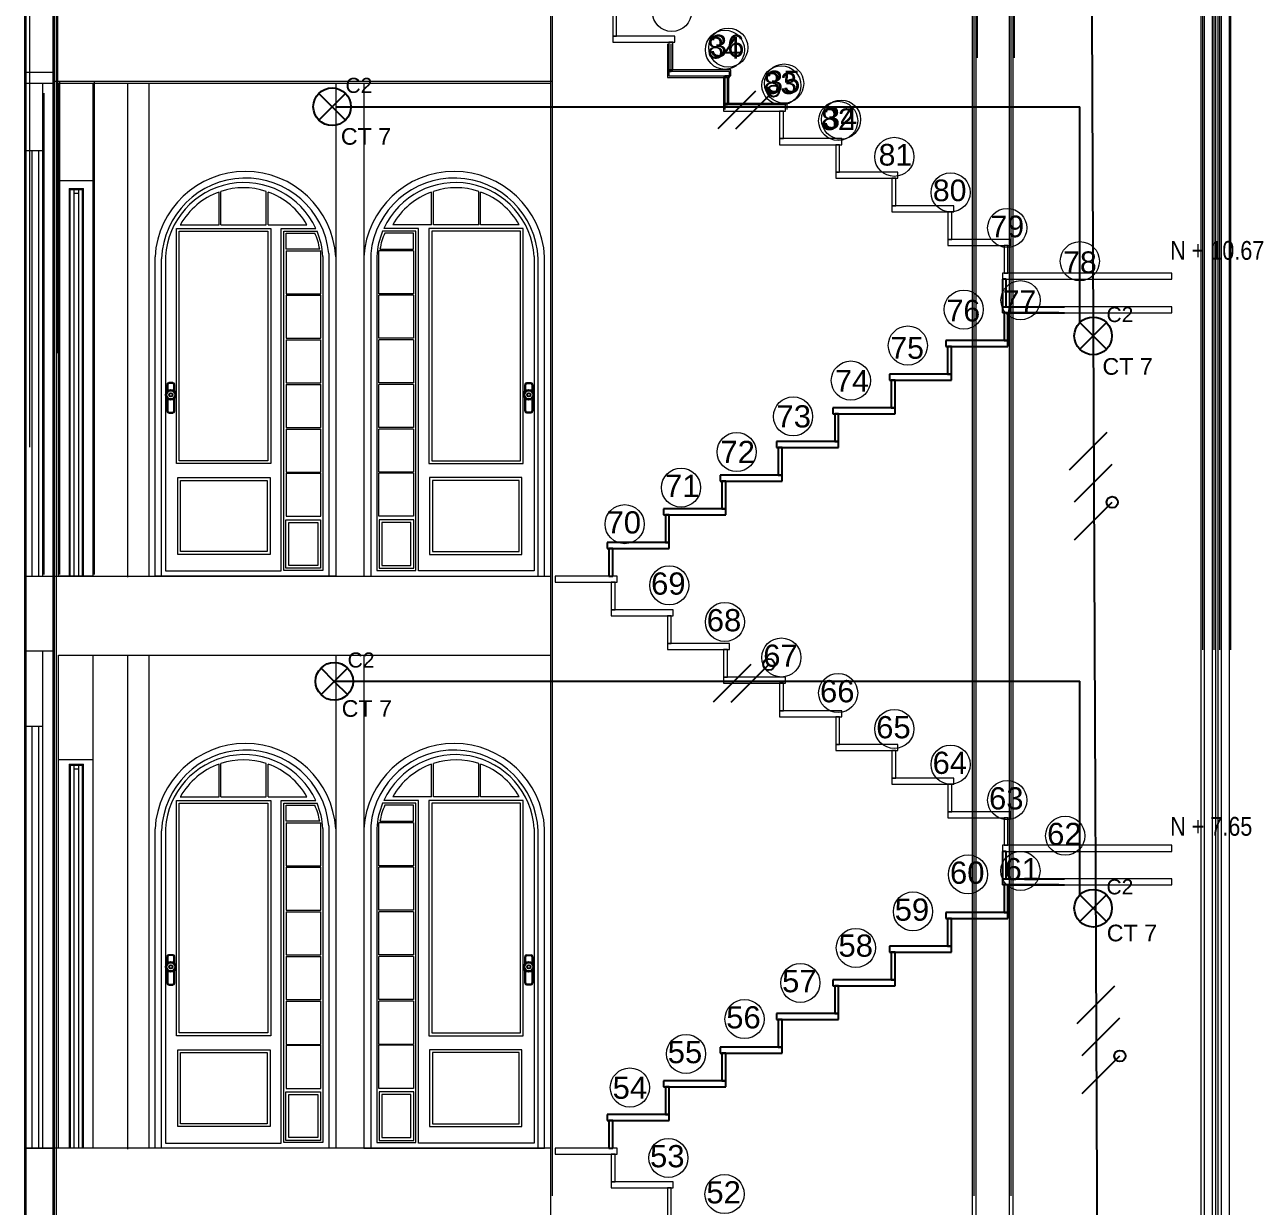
# Model space of a CAD drawing. Header units: metres. Extents: x -1 to 113, y -70 to 21.
# Drawn here: x 13.6 to 20.18, y -57.56 to -51.28 of the extents above; entities that cross this region are included whole.
import ezdxf

# ---------------------------------------------------------------- set-up
doc = ezdxf.new("R2010")
doc.units = ezdxf.units.M
doc.header["$LTSCALE"] = 0.5
for name, color, linetype, lineweight in [('arquitecturapasito', 252, 'Continuous', 5), ('DEP-LEJOS1', 36, 'Continuous', 25), ('DEP-LEJOS2', 36, 'Continuous', 9), ('puertas', 34, 'Continuous', 9)]:
    doc.layers.add(name, color=color, linetype=linetype, lineweight=lineweight)
for name, color, linetype in [('FASES', 7, 'Continuous'), ('LUMINARIA', 1, 'Continuous'), ('TUBERIA-TECHO-PARED', 7, 'Continuous')]:
    doc.layers.add(name, color=color, linetype=linetype)
doc.styles.add('MtXpl_Arial_Narrow', font='')
doc.styles.get("Standard").update_dxf_attribs({"font": 'arial.ttf'})
doc.styles.get('MtXpl_Arial_Narrow').set_extended_font_data('Arial Narrow')

# ---------------------------------------------------------------- blocks, each defined once
blk = doc.blocks.new('*U277')
at = {"layer": 'LUMINARIA'}
for q in [(-0.0707, 0.0707), (0.0707, 0.0707), (-0.0707, -0.0707), (0.0707, -0.0707)]:
    blk.add_line((0, 0), q, dxfattribs=at)
blk.add_circle((0, 0), 0.1, dxfattribs=at)
blk = doc.blocks.new('*U279')
at = {"layer": 'LUMINARIA'}
for q in [(-0.0707, 0.0707), (0.0707, 0.0707), (-0.0707, -0.0707), (0.0707, -0.0707)]:
    blk.add_line((0, 0), q, dxfattribs=at)
blk.add_circle((0, 0), 0.1, dxfattribs=at)
blk = doc.blocks.new('*U288')
at = {"layer": 'LUMINARIA'}
for q in [(-0.0707, 0.0707), (0.0707, 0.0707), (-0.0707, -0.0707), (0.0707, -0.0707)]:
    blk.add_line((0, 0), q, dxfattribs=at)
blk.add_circle((0, 0), 0.1, dxfattribs=at)
blk = doc.blocks.new('FASE NEUTRO')
at = {"layer": 'FASES', "ltscale": 0.5}
h = blk.add_hatch(dxfattribs=at)
h.set_pattern_fill('ANGLE', color=256)
h.set_pattern_definition([(0, (0, 0), (0, 6.985), [5.08, -1.905]), (90, (0, 0), (-6.985, 4e-16), [5.08, -1.905])])
h.paths.add_polyline_path([(0.07, 0.1, 1), (0.13, 0.1, 1)])
blk.add_lwpolyline([(-0.1, -0.1), (0.1, 0.1)], dxfattribs=at)
blk.add_circle((0.1, 0.1), 0.03, dxfattribs=at)
blk = doc.blocks.new('FASE')
at = {"layer": 'FASES', "ltscale": 0.5}
blk.add_line((-0.1, -0.1), (0.1, 0.1), dxfattribs=at)

msp = doc.modelspace()

# ---------------------------------------------------------------- linework, layer by layer
for p, q in [((14.3604, -53.1933), (14.3604, -53.2296)), ((14.3616, -53.1933), (14.3616, -53.2285)), ((14.3899, -53.1851), (14.3687, -53.1851)), ((14.3899, -53.1863), (14.3687, -53.1863)), ((14.3969, -53.2285), (14.3969, -53.1933)), ((14.3981, -53.2296), (14.3981, -53.1933)), ((16.2623, -53.2296), (16.2623, -53.1933)), ((16.2635, -53.2285), (16.2635, -53.1933)), ((16.2705, -53.1851), (16.2917, -53.1851)), ((16.2705, -53.1863), (16.2917, -53.1863)), ((16.2988, -53.1933), (16.2988, -53.2285)), ((16.3, -53.1933), (16.3, -53.2296)), ((14.3604, -53.2664), (14.3604, -53.3346)), ((14.3616, -53.2675), (14.3616, -53.3346)), ((14.3969, -53.3346), (14.3969, -53.2675)), ((14.3981, -53.3346), (14.3981, -53.2664)), ((16.2623, -53.3346), (16.2623, -53.2664)), ((16.2635, -53.3346), (16.2635, -53.2675)), ((16.2988, -53.2675), (16.2988, -53.3346)), ((16.3, -53.2664), (16.3, -53.3346)), ((14.3687, -53.3417), (14.3899, -53.3417)), ((14.3687, -53.3429), (14.3899, -53.3429)), ((16.2917, -53.3417), (16.2705, -53.3417)), ((16.2917, -53.3429), (16.2705, -53.3429)), ((14.3604, -56.2329), (14.3604, -56.2692)), ((14.3616, -56.2329), (14.3616, -56.2681)), ((14.3899, -56.2247), (14.3687, -56.2247)), ((14.3899, -56.2259), (14.3687, -56.2259)), ((14.3969, -56.2681), (14.3969, -56.2329)), ((14.3981, -56.2692), (14.3981, -56.2329)), ((16.2623, -56.2692), (16.2623, -56.2329)), ((16.2635, -56.2681), (16.2635, -56.2329)), ((16.2705, -56.2247), (16.2917, -56.2247)), ((16.2705, -56.2259), (16.2917, -56.2259)), ((16.2988, -56.2329), (16.2988, -56.2681)), ((16.3, -56.2329), (16.3, -56.2692)), ((14.3604, -56.306), (14.3604, -56.3742)), ((14.3616, -56.3071), (14.3616, -56.3742)), ((14.3969, -56.3742), (14.3969, -56.3071)), ((14.3981, -56.3742), (14.3981, -56.306)), ((16.2623, -56.3742), (16.2623, -56.306)), ((16.2635, -56.3742), (16.2635, -56.3071)), ((16.2988, -56.3071), (16.2988, -56.3742)), ((16.3, -56.306), (16.3, -56.3742)), ((14.3687, -56.3813), (14.3899, -56.3813)), ((14.3687, -56.3825), (14.3899, -56.3825)), ((16.2917, -56.3813), (16.2705, -56.3813)), ((16.2917, -56.3825), (16.2705, -56.3825))]:
    msp.add_line(p, q)
for centre, radius in [((14.3793, -53.248), 0.0263), ((14.3793, -53.248), 0.0233), ((16.2811, -53.248), 0.0263), ((16.2811, -53.248), 0.0233), ((14.3793, -53.248), 0.00929), ((16.2811, -53.248), 0.00929), ((14.3793, -56.2876), 0.0263), ((16.2811, -56.2876), 0.0263), ((14.3793, -56.2876), 0.0233), ((14.3793, -56.2876), 0.00929), ((16.2811, -56.2876), 0.0233), ((16.2811, -56.2876), 0.00929)]:
    msp.add_circle(centre, radius)
for centre, radius, start, end in [((14.3687, -53.1933), 0.00828, 90, 180), ((14.3687, -53.1933), 0.00706, 90, 180), ((14.3899, -53.1933), 0.00828, 0, 90), ((14.3899, -53.1933), 0.00706, 0, 90), ((16.2705, -53.1933), 0.00828, 90, 180), ((16.2705, -53.1933), 0.00706, 90, 180), ((16.2917, -53.1933), 0.00828, 0, 90), ((16.2917, -53.1933), 0.00706, 0, 90), ((14.3687, -53.3346), 0.00828, 180, 270), ((14.3687, -53.3346), 0.00706, 180, 270), ((14.3899, -53.3346), 0.00828, 270, 0), ((14.3899, -53.3346), 0.00706, 270, 0), ((16.2705, -53.3346), 0.00828, 180, 270), ((16.2705, -53.3346), 0.00706, 180, 270), ((16.2917, -53.3346), 0.00828, 270, 0), ((16.2917, -53.3346), 0.00706, 270, 0), ((14.3687, -56.2329), 0.00828, 90, 180), ((14.3687, -56.2329), 0.00706, 90, 180), ((14.3899, -56.2329), 0.00828, 0, 90), ((14.3899, -56.2329), 0.00706, 0, 90), ((16.2705, -56.2329), 0.00828, 90, 180), ((16.2705, -56.2329), 0.00706, 90, 180), ((16.2917, -56.2329), 0.00828, 0, 90), ((16.2917, -56.2329), 0.00706, 0, 90), ((14.3687, -56.3742), 0.00828, 180, 270), ((14.3687, -56.3742), 0.00706, 180, 270), ((14.3899, -56.3742), 0.00828, 270, 0), ((14.3899, -56.3742), 0.00706, 270, 0), ((16.2705, -56.3742), 0.00828, 180, 270), ((16.2705, -56.3742), 0.00706, 180, 270), ((16.2917, -56.3742), 0.00828, 270, 0), ((16.2917, -56.3742), 0.00706, 270, 0)]:
    msp.add_arc(centre, radius, start, end)
at = {"layer": 'arquitecturapasito', "color": 252}
for p, q in [((18.6653, -51.4582), (18.6653, -30.7582)), ((18.8603, -30.7582), (18.8603, -51.4582)), ((13.7796, -53.0262), (13.7796, -31.7682)), ((13.6292, -53.5262), (13.6292, -33.8262)), ((18.6472, -57.5035), (18.6472, -36.8035)), ((18.8422, -36.8035), (18.8422, -57.5035)), ((19.8621, -54.6035), (19.8621, -36.8035)), ((13.7615, -59.0715), (13.7615, -37.8135)), ((13.6111, -59.5715), (13.6111, -39.8715)), ((18.6573, -60.5848), (18.6573, -39.8848)), ((18.8523, -39.8848), (18.8523, -60.5848)), ((19.8721, -57.6848), (19.8721, -39.8848)), ((13.7716, -62.1528), (13.7716, -40.8948)), ((20.004, -56.4351), (20.004, -45.7801)), ((18.6392, -66.6301), (18.6392, -45.9301)), ((18.8342, -45.9301), (18.8342, -66.6301)), ((19.854, -63.7301), (19.854, -45.9301)), ((13.7535, -68.1981), (13.7535, -46.9401)), ((16.4053, -48.5443), (16.4053, -57.5035)), ((13.6031, -68.6981), (13.6031, -48.9981)), ((20.0121, -54.6035), (20.0121, -50.1085)), ((16.3973, -51.1717), (16.3973, -51.5717)), ((16.4053, -51.1639), (16.4053, -51.5839)), ((13.7605, -51.536), (13.6105, -51.536)), ((16.4053, -51.5839), (13.7615, -51.5839)), ((13.7901, -54.2035), (13.7901, -51.5839)), ((13.9743, -54.2035), (13.9743, -51.5839)), ((16.3973, -51.5713), (16.3973, -54.2113)), ((13.6031, -51.5913), (13.7531, -51.5913)), ((13.7819, -51.5917), (16.3973, -51.5917)), ((13.782, -54.2113), (13.782, -51.5913)), ((13.9663, -54.2113), (13.9662, -51.5913)), ((14.1487, -51.5913), (14.1487, -54.2173)), ((14.2631, -51.5913), (14.2631, -54.2113)), ((15.2552, -51.5913), (15.2552, -54.2113)), ((15.4052, -51.5913), (15.4052, -54.2113)), ((13.79, -54.2035), (13.79, -51.6835)), ((13.9742, -54.2035), (13.9742, -51.6835)), ((13.6968, -51.9513), (13.6031, -51.9513)), ((13.6781, -54.2113), (13.6781, -51.9513)), ((13.782, -54.2113), (13.782, -52.1113)), ((13.9662, -52.1113), (13.782, -52.1113)), ((13.9662, -54.2113), (13.9662, -52.1113)), ((13.8381, -52.1513), (13.9145, -52.1513)), ((13.8381, -52.1513), (13.8381, -54.2113)), ((13.8431, -52.1563), (13.9095, -52.1563)), ((13.8431, -52.1563), (13.8431, -54.2113)), ((13.8631, -52.1563), (13.8631, -54.2113)), ((13.8631, -52.1763), (13.8895, -52.1763)), ((13.8895, -54.2113), (13.8895, -52.1563)), ((13.9095, -54.2113), (13.9095, -52.1563)), ((13.9145, -54.2113), (13.9145, -52.1513)), ((14.6356, -52.3443), (14.6356, -52.1704)), ((14.6456, -52.3443), (14.6456, -52.167)), ((14.8856, -52.3443), (14.8856, -52.167)), ((14.8956, -52.3443), (14.8956, -52.1704)), ((15.7648, -52.3443), (15.7648, -52.1704)), ((15.7748, -52.3443), (15.7748, -52.167)), ((16.0148, -52.3443), (16.0148, -52.167)), ((16.0248, -52.3443), (16.0248, -52.1704)), ((14.4089, -52.3635), (14.9103, -52.3635)), ((14.4089, -53.6136), (14.4089, -52.3635)), ((14.4239, -52.3785), (14.8953, -52.3785)), ((14.4239, -53.5986), (14.4239, -52.3785)), ((14.4296, -52.3443), (14.6356, -52.3443)), ((14.6456, -52.3443), (14.8856, -52.3443)), ((14.8953, -52.3785), (14.8953, -53.5986)), ((14.8956, -52.3443), (15.1015, -52.3443)), ((14.9103, -52.3635), (14.9103, -53.6136)), ((14.9661, -54.184), (14.9661, -52.3635)), ((14.9661, -52.3635), (15.1494, -52.3635)), ((14.9801, -54.1817), (14.9801, -52.3785)), ((14.9801, -52.3785), (15.156, -52.3785)), ((15.6803, -52.3785), (15.5045, -52.3785)), ((15.6943, -52.3635), (15.511, -52.3635)), ((15.7648, -52.3443), (15.5589, -52.3443)), ((15.6803, -54.1817), (15.6803, -52.3785)), ((15.6943, -54.184), (15.6943, -52.3635)), ((16.2515, -52.3635), (15.7501, -52.3635)), ((15.7501, -52.3635), (15.7501, -53.6136)), ((16.2365, -52.3785), (15.7651, -52.3785)), ((15.7651, -52.3785), (15.7651, -53.5986)), ((16.0148, -52.3443), (15.7748, -52.3443)), ((16.2308, -52.3443), (16.0248, -52.3443)), ((16.2365, -53.5986), (16.2365, -52.3785)), ((16.2515, -53.6136), (16.2515, -52.3635)), ((14.9916, -52.4739), (14.9916, -52.3885)), ((14.9916, -52.3885), (15.1437, -52.3885)), ((15.6688, -52.3885), (15.5168, -52.3885)), ((15.6688, -52.4739), (15.6688, -52.3885)), ((15.17, -52.4739), (14.9916, -52.4739)), ((14.9916, -52.4826), (14.9916, -52.7113)), ((14.9916, -52.4826), (15.1766, -52.4826)), ((15.1766, -52.7113), (15.1766, -52.4826)), ((15.2188, -52.4979), (15.2188, -54.2113)), ((15.4416, -52.4979), (15.4416, -54.2113)), ((15.4838, -52.7113), (15.4838, -52.4826)), ((15.6688, -52.4826), (15.4838, -52.4826)), ((15.4904, -52.4739), (15.6688, -52.4739)), ((15.6688, -52.4826), (15.6688, -52.7113)), ((14.2952, -54.2113), (14.2952, -52.5143)), ((14.3297, -54.2113), (14.3297, -52.5249)), ((14.3503, -52.5126), (14.3503, -54.184)), ((15.1872, -52.5126), (15.1872, -54.1817)), ((15.2552, -52.5143), (15.2552, -54.2113)), ((15.4052, -52.5143), (15.4052, -54.2113)), ((15.4732, -52.5126), (15.4732, -54.1817)), ((16.3101, -52.5126), (16.3101, -54.184)), ((16.3307, -54.2113), (16.3307, -52.5249)), ((16.3652, -54.2113), (16.3652, -52.5143)), ((14.9916, -52.7113), (15.1766, -52.7113)), ((14.9916, -52.7183), (14.9916, -52.947)), ((14.9916, -52.7183), (15.1766, -52.7183)), ((15.1766, -52.947), (15.1766, -52.7183)), ((15.6688, -52.7113), (15.4838, -52.7113)), ((15.4838, -52.947), (15.4838, -52.7183)), ((15.6688, -52.7183), (15.4838, -52.7183)), ((15.6688, -52.7183), (15.6688, -52.947)), ((14.9916, -52.947), (15.1766, -52.947)), ((14.9916, -52.9558), (14.9916, -53.1846)), ((14.9916, -52.9558), (15.1766, -52.9558)), ((15.1766, -53.1846), (15.1766, -52.9558)), ((15.6688, -52.947), (15.4838, -52.947)), ((15.4838, -53.1846), (15.4838, -52.9558)), ((15.6688, -52.9558), (15.4838, -52.9558)), ((15.6688, -52.9558), (15.6688, -53.1846)), ((14.9916, -53.1846), (15.1766, -53.1846)), ((14.9916, -53.1931), (14.9916, -53.4219)), ((14.9916, -53.1931), (15.1766, -53.1931)), ((15.1766, -53.4219), (15.1766, -53.1931)), ((15.6688, -53.1846), (15.4838, -53.1846)), ((15.4838, -53.4219), (15.4838, -53.1931)), ((15.6688, -53.1931), (15.4838, -53.1931)), ((15.6688, -53.1931), (15.6688, -53.4219)), ((14.9916, -53.4219), (15.1766, -53.4219)), ((14.9916, -53.4308), (14.9916, -53.6596)), ((14.9916, -53.4308), (15.1766, -53.4308)), ((15.1766, -53.6596), (15.1766, -53.4308)), ((15.6688, -53.4219), (15.4838, -53.4219)), ((15.4838, -53.6596), (15.4838, -53.4308)), ((15.6688, -53.4308), (15.4838, -53.4308)), ((15.6688, -53.4308), (15.6688, -53.6596)), ((14.9103, -53.6136), (14.4089, -53.6136)), ((14.8953, -53.5986), (14.4239, -53.5986)), ((15.7501, -53.6136), (16.2515, -53.6136)), ((15.7651, -53.5986), (16.2365, -53.5986)), ((14.4156, -53.6879), (14.9065, -53.6879)), ((14.4156, -54.0962), (14.4156, -53.6879)), ((14.9065, -53.6879), (14.9065, -54.0962)), ((14.9916, -53.6596), (15.1766, -53.6596)), ((14.9916, -53.6647), (14.9916, -53.8935)), ((14.9916, -53.6647), (15.1766, -53.6647)), ((15.1766, -53.8935), (15.1766, -53.6647)), ((15.6688, -53.6596), (15.4838, -53.6596)), ((15.4838, -53.8935), (15.4838, -53.6647)), ((15.6688, -53.6647), (15.4838, -53.6647)), ((15.6688, -53.6647), (15.6688, -53.8935)), ((16.2448, -53.6879), (15.7539, -53.6879)), ((15.7539, -53.6879), (15.7539, -54.0962)), ((16.2448, -54.0962), (16.2448, -53.6879)), ((14.4306, -53.7029), (14.8915, -53.7029)), ((14.4306, -54.0812), (14.4306, -53.7029)), ((14.8915, -53.7029), (14.8915, -54.0812)), ((16.2298, -53.7029), (15.7689, -53.7029)), ((15.7689, -53.7029), (15.7689, -54.0812)), ((16.2298, -54.0812), (16.2298, -53.7029)), ((14.9905, -53.9116), (15.1751, -53.9116)), ((14.9905, -54.1698), (14.9905, -53.9116)), ((14.9916, -53.8935), (15.1766, -53.8935)), ((15.0055, -53.9266), (15.1601, -53.9266)), ((15.0055, -54.1548), (15.0055, -53.9266)), ((15.1601, -53.9266), (15.1601, -54.1548)), ((15.1751, -53.9116), (15.1751, -54.1698)), ((15.6688, -53.8935), (15.4838, -53.8935)), ((15.6699, -53.9116), (15.4853, -53.9116)), ((15.4853, -53.9116), (15.4853, -54.1698)), ((15.6549, -53.9266), (15.5003, -53.9266)), ((15.5003, -53.9266), (15.5003, -54.1548)), ((15.6549, -54.1548), (15.6549, -53.9266)), ((15.6699, -54.1698), (15.6699, -53.9116)), ((14.8915, -54.0812), (14.4306, -54.0812)), ((15.7689, -54.0812), (16.2298, -54.0812)), ((14.9065, -54.0962), (14.4156, -54.0962)), ((15.1601, -54.1548), (15.0055, -54.1548)), ((15.5003, -54.1548), (15.6549, -54.1548)), ((15.7539, -54.0962), (16.2448, -54.0962)), ((13.6031, -54.2113), (16.3973, -54.2113)), ((13.6031, -54.2113), (13.7531, -54.2113)), ((13.9662, -54.2113), (13.782, -54.2113)), ((13.8381, -54.2113), (13.9145, -54.2113)), ((13.8399, -54.2113), (13.8629, -54.2113)), ((15.2552, -54.2113), (14.2952, -54.2113)), ((15.2188, -54.2113), (14.3297, -54.2113)), ((14.3503, -54.184), (14.9661, -54.184)), ((15.1872, -54.1817), (14.9801, -54.1817)), ((15.1751, -54.1698), (14.9905, -54.1698)), ((15.4416, -54.2113), (16.3307, -54.2113)), ((15.4732, -54.1817), (15.6803, -54.1817)), ((15.4853, -54.1698), (15.6699, -54.1698)), ((16.3101, -54.184), (15.6943, -54.184)), ((16.3973, -54.2113), (16.3973, -54.6113)), ((13.7531, -54.6109), (13.6031, -54.6109)), ((16.3973, -54.6109), (16.3973, -57.2509)), ((13.7824, -57.2509), (13.7821, -54.6309)), ((13.7821, -54.6313), (16.3973, -54.6313)), ((13.9666, -57.2509), (13.9663, -54.6309)), ((14.1487, -54.6309), (14.1487, -57.2569)), ((14.2631, -54.6309), (14.2631, -57.2509)), ((15.2552, -54.6309), (15.2552, -57.2509)), ((15.4052, -54.6309), (15.4052, -57.2509)), ((13.6968, -55.0109), (13.6047, -55.0109)), ((13.6785, -57.2509), (13.6785, -55.0109)), ((13.9662, -55.1867), (13.782, -55.1867)), ((14.6456, -55.3839), (14.6456, -55.2066)), ((14.8856, -55.3839), (14.8856, -55.2066)), ((15.7748, -55.3839), (15.7748, -55.2066)), ((16.0148, -55.3839), (16.0148, -55.2066)), ((13.8381, -55.2109), (13.9145, -55.2109)), ((13.8385, -55.2109), (13.8385, -57.2509)), ((13.8431, -55.2159), (13.9099, -55.2159)), ((13.8435, -55.2159), (13.8435, -57.2509)), ((13.8631, -55.2359), (13.8895, -55.2359)), ((13.8635, -55.2159), (13.8635, -57.2509)), ((13.8899, -57.2509), (13.8899, -55.2159)), ((13.9099, -57.2509), (13.9099, -55.2159)), ((13.9149, -57.2509), (13.9149, -55.2109)), ((14.6356, -55.3839), (14.6356, -55.21)), ((14.8956, -55.3839), (14.8956, -55.21)), ((15.7648, -55.3839), (15.7648, -55.21)), ((16.0248, -55.3839), (16.0248, -55.21)), ((14.4089, -55.4031), (14.9103, -55.4031)), ((14.4089, -56.6532), (14.4089, -55.4031)), ((14.4296, -55.3839), (14.6356, -55.3839)), ((14.6456, -55.3839), (14.8856, -55.3839)), ((14.8956, -55.3839), (15.1015, -55.3839)), ((14.9103, -55.4031), (14.9103, -56.6532)), ((14.9661, -57.2236), (14.9661, -55.4031)), ((14.9661, -55.4031), (15.1494, -55.4031)), ((15.6943, -55.4031), (15.511, -55.4031)), ((15.7648, -55.3839), (15.5589, -55.3839)), ((15.6943, -57.2236), (15.6943, -55.4031)), ((16.2515, -55.4031), (15.7501, -55.4031)), ((15.7501, -55.4031), (15.7501, -56.6532)), ((16.0148, -55.3839), (15.7748, -55.3839)), ((16.2308, -55.3839), (16.0248, -55.3839)), ((16.2515, -56.6532), (16.2515, -55.4031)), ((14.4239, -55.4181), (14.8953, -55.4181)), ((14.4239, -56.6382), (14.4239, -55.4181)), ((14.8953, -55.4181), (14.8953, -56.6382)), ((14.9801, -57.2213), (14.9801, -55.4181)), ((14.9801, -55.4181), (15.156, -55.4181)), ((14.9916, -55.5135), (14.9916, -55.4281)), ((14.9916, -55.4281), (15.1437, -55.4281)), ((15.6803, -55.4181), (15.5045, -55.4181)), ((15.6688, -55.4281), (15.5168, -55.4281)), ((15.6688, -55.5135), (15.6688, -55.4281)), ((15.6803, -57.2213), (15.6803, -55.4181)), ((16.2365, -55.4181), (15.7651, -55.4181)), ((15.7651, -55.4181), (15.7651, -56.6382)), ((16.2365, -56.6382), (16.2365, -55.4181)), ((15.17, -55.5135), (14.9916, -55.5135)), ((14.9916, -55.5222), (14.9916, -55.7509)), ((14.9916, -55.5222), (15.1766, -55.5222)), ((15.1766, -55.7509), (15.1766, -55.5222)), ((15.2188, -55.5375), (15.2188, -57.2509)), ((15.4416, -55.5375), (15.4416, -57.2509)), ((15.4838, -55.7509), (15.4838, -55.5222)), ((15.6688, -55.5222), (15.4838, -55.5222)), ((15.4904, -55.5135), (15.6688, -55.5135)), ((15.6688, -55.5222), (15.6688, -55.7509)), ((14.2952, -57.2509), (14.2952, -55.5539)), ((14.3297, -57.2509), (14.3297, -55.5645)), ((14.3503, -55.5522), (14.3503, -57.2236)), ((15.1872, -55.5522), (15.1872, -57.2213)), ((15.2552, -55.5539), (15.2552, -57.2509)), ((15.4052, -55.5539), (15.4052, -57.2509)), ((15.4732, -55.5522), (15.4732, -57.2213)), ((16.3101, -55.5522), (16.3101, -57.2236)), ((16.3307, -57.2509), (16.3307, -55.5645)), ((16.3652, -57.2509), (16.3652, -55.5539)), ((14.9916, -55.7509), (15.1766, -55.7509)), ((14.9916, -55.7579), (14.9916, -55.9866)), ((14.9916, -55.7579), (15.1766, -55.7579)), ((15.1766, -55.9866), (15.1766, -55.7579)), ((15.6688, -55.7509), (15.4838, -55.7509)), ((15.4838, -55.9866), (15.4838, -55.7579)), ((15.6688, -55.7579), (15.4838, -55.7579)), ((15.6688, -55.7579), (15.6688, -55.9866)), ((14.9916, -55.9866), (15.1766, -55.9866)), ((14.9916, -55.9954), (14.9916, -56.2242)), ((14.9916, -55.9954), (15.1766, -55.9954)), ((15.1766, -56.2242), (15.1766, -55.9954)), ((15.6688, -55.9866), (15.4838, -55.9866)), ((15.4838, -56.2242), (15.4838, -55.9954)), ((15.6688, -55.9954), (15.4838, -55.9954)), ((15.6688, -55.9954), (15.6688, -56.2242)), ((14.9916, -56.2242), (15.1766, -56.2242)), ((14.9916, -56.2327), (14.9916, -56.4615)), ((14.9916, -56.2327), (15.1766, -56.2327)), ((15.1766, -56.4615), (15.1766, -56.2327)), ((15.6688, -56.2242), (15.4838, -56.2242)), ((15.4838, -56.4615), (15.4838, -56.2327)), ((15.6688, -56.2327), (15.4838, -56.2327)), ((15.6688, -56.2327), (15.6688, -56.4615)), ((20.004, -59.0851), (20.004, -56.4101)), ((14.9916, -56.4615), (15.1766, -56.4615)), ((14.9916, -56.4704), (14.9916, -56.6992)), ((14.9916, -56.4704), (15.1766, -56.4704)), ((15.1766, -56.6992), (15.1766, -56.4704)), ((15.6688, -56.4615), (15.4838, -56.4615)), ((15.4838, -56.6992), (15.4838, -56.4704)), ((15.6688, -56.4704), (15.4838, -56.4704)), ((15.6688, -56.4704), (15.6688, -56.6992)), ((14.9103, -56.6532), (14.4089, -56.6532)), ((14.8953, -56.6382), (14.4239, -56.6382)), ((15.7501, -56.6532), (16.2515, -56.6532)), ((15.7651, -56.6382), (16.2365, -56.6382)), ((14.9916, -56.6992), (15.1766, -56.6992)), ((14.9916, -56.7043), (14.9916, -56.9331)), ((14.9916, -56.7043), (15.1766, -56.7043)), ((15.1766, -56.9331), (15.1766, -56.7043)), ((15.6688, -56.6992), (15.4838, -56.6992)), ((15.4838, -56.9331), (15.4838, -56.7043)), ((15.6688, -56.7043), (15.4838, -56.7043)), ((15.6688, -56.7043), (15.6688, -56.9331)), ((14.4156, -56.7275), (14.9065, -56.7275)), ((14.4156, -57.1358), (14.4156, -56.7275)), ((14.4306, -56.7425), (14.8915, -56.7425)), ((14.4306, -57.1208), (14.4306, -56.7425)), ((14.8915, -56.7425), (14.8915, -57.1208)), ((14.9065, -56.7275), (14.9065, -57.1358)), ((16.2448, -56.7275), (15.7539, -56.7275)), ((15.7539, -56.7275), (15.7539, -57.1358)), ((16.2298, -56.7425), (15.7689, -56.7425)), ((15.7689, -56.7425), (15.7689, -57.1208)), ((16.2298, -57.1208), (16.2298, -56.7425)), ((16.2448, -57.1358), (16.2448, -56.7275)), ((14.9905, -56.9512), (15.1751, -56.9512)), ((14.9905, -57.2094), (14.9905, -56.9512)), ((14.9916, -56.9331), (15.1766, -56.9331)), ((15.0055, -56.9662), (15.1601, -56.9662)), ((15.0055, -57.1944), (15.0055, -56.9662)), ((15.1601, -56.9662), (15.1601, -57.1944)), ((15.1751, -56.9512), (15.1751, -57.2094)), ((15.6688, -56.9331), (15.4838, -56.9331)), ((15.6699, -56.9512), (15.4853, -56.9512)), ((15.4853, -56.9512), (15.4853, -57.2094)), ((15.6549, -56.9662), (15.5003, -56.9662)), ((15.5003, -56.9662), (15.5003, -57.1944)), ((15.6549, -57.1944), (15.6549, -56.9662)), ((15.6699, -57.2094), (15.6699, -56.9512)), ((14.9065, -57.1358), (14.4156, -57.1358)), ((14.8915, -57.1208), (14.4306, -57.1208)), ((15.7539, -57.1358), (16.2448, -57.1358)), ((15.7689, -57.1208), (16.2298, -57.1208)), ((14.3503, -57.2236), (14.9661, -57.2236)), ((15.1872, -57.2213), (14.9801, -57.2213)), ((15.1751, -57.2094), (14.9905, -57.2094)), ((15.1601, -57.1944), (15.0055, -57.1944)), ((15.4732, -57.2213), (15.6803, -57.2213)), ((15.4853, -57.2094), (15.6699, -57.2094)), ((15.5003, -57.1944), (15.6549, -57.1944)), ((16.3101, -57.2236), (15.6943, -57.2236)), ((16.3973, -57.2509), (13.6031, -57.2509)), ((13.6035, -57.2509), (13.7535, -57.2509)), ((15.2552, -57.2509), (14.2952, -57.2509)), ((15.2188, -57.2509), (14.3297, -57.2509)), ((15.4052, -57.2509), (16.3652, -57.2509)), ((15.4416, -57.2509), (16.3307, -57.2509)), ((16.3973, -57.2509), (16.3973, -57.6709))]:
    msp.add_line(p, q, dxfattribs=at)
at = {"layer": 'arquitecturapasito', "color": 252, "ltscale": 0.025}
for p, q in [((19.9221, -54.6035), (19.9221, -36.8035)), ((19.9521, -54.6035), (19.9521, -36.8035)), ((19.9321, -57.6848), (19.9321, -39.8848)), ((19.9621, -57.6848), (19.9621, -39.8848)), ((19.914, -63.7301), (19.914, -45.9301)), ((19.944, -63.7301), (19.944, -45.9301))]:
    msp.add_line(p, q, dxfattribs=at)
at = {"layer": 'arquitecturapasito', "color": 252, "ltscale": 6}
for p, q in [((13.6968, -51.5913), (13.6967, -54.2113)), ((13.7049, -51.646), (13.7049, -54.2035)), ((13.6406, -51.9513), (13.6406, -54.2113)), ((13.6968, -54.6109), (13.697, -57.2509)), ((13.641, -55.0109), (13.641, -57.2509))]:
    msp.add_line(p, q, dxfattribs=at)
at = {"layer": 'arquitecturapasito', "color": 252, "linetype": 'ByBlock'}
for centre in [(17.0415, -51.2133), (17.3231, -51.4149), (17.3408, -51.4031), (17.6232, -51.6037), (17.6379, -51.594), (17.9249, -51.7923), (17.9404, -51.7856), (18.2233, -51.9835), (18.5222, -52.1727), (18.823, -52.3615), (19.209, -52.538), (18.8939, -52.7452), (18.5922, -52.7951), (18.2951, -52.9861), (17.9924, -53.1722), (17.6853, -53.3628), (17.3856, -53.5518), (17.0899, -53.7412), (16.7906, -53.9353), (17.0274, -54.2603), (17.3231, -54.4549), (17.6232, -54.6437), (17.9249, -54.8323), (18.2233, -55.0235), (18.5222, -55.2127), (18.823, -55.4015), (19.1311, -55.5908), (18.6148, -55.7963), (18.8935, -55.7777), (18.3225, -55.9928), (18.0189, -56.1868), (17.7241, -56.3729), (17.4273, -56.5651), (17.1165, -56.7499), (16.8181, -56.9286), (17.0227, -57.3028), (17.3211, -57.4948)]:
    msp.add_circle(centre, 0.1039, dxfattribs=at)
at = {"layer": 'arquitecturapasito', "color": 252}
for centre, radius, start, end in [((14.7752, -52.5421), 0.4808, 3.31361, 176.68639), ((14.7752, -52.5421), 0.4458, 5.69759, 177.78048), ((15.8852, -52.5421), 0.4808, 3.31361, 176.68639), ((15.8852, -52.5421), 0.4458, 2.21952, 174.30241), ((14.7688, -52.5396), 0.4193, 24.82451, 176.31229), ((14.7656, -52.5333), 0.3855, 109.70971, 150.63649), ((14.7656, -52.5333), 0.3855, 71.86167, 108.13833), ((14.7656, -52.5333), 0.3855, 29.36351, 70.29029), ((15.8916, -52.5396), 0.4193, 3.68771, 155.17549), ((15.8948, -52.5333), 0.3855, 109.70971, 150.63649), ((15.8948, -52.5333), 0.3855, 71.86167, 108.13833), ((15.8948, -52.5333), 0.3855, 29.36351, 70.29029), ((14.7688, -52.5396), 0.4193, 3.68771, 22.58606), ((15.8916, -52.5396), 0.4193, 157.41394, 176.31229), ((14.8499, -52.526), 0.3244, 9.24886, 25.08064), ((15.8105, -52.526), 0.3244, 154.91936, 170.75114), ((14.7752, -55.5817), 0.4808, 3.31361, 176.68639), ((14.7752, -55.5817), 0.4458, 5.69759, 177.78048), ((15.8852, -55.5817), 0.4808, 3.31361, 176.68639), ((15.8852, -55.5817), 0.4458, 2.21952, 174.30241), ((14.7688, -55.5792), 0.4193, 24.82451, 176.31229), ((14.7656, -55.5729), 0.3855, 71.86167, 108.13833), ((15.8916, -55.5792), 0.4193, 3.68771, 155.17549), ((15.8948, -55.5729), 0.3855, 71.86167, 108.13833), ((14.7656, -55.5729), 0.3855, 109.70971, 150.63649), ((14.7656, -55.5729), 0.3855, 29.36351, 70.29029), ((15.8948, -55.5729), 0.3855, 109.70971, 150.63649), ((15.8948, -55.5729), 0.3855, 29.36351, 70.29029), ((14.8499, -55.5656), 0.3244, 9.24886, 25.08064), ((14.7688, -55.5792), 0.4193, 3.68771, 22.58606), ((15.8916, -55.5792), 0.4193, 157.41394, 176.31229), ((15.8105, -55.5656), 0.3244, 154.91936, 170.75114)]:
    msp.add_arc(centre, radius, start, end, dxfattribs=at)
at = {"layer": 'DEP-LEJOS1'}
for p, q in [((18.8179, -52.6341), (18.7973, -52.6341)), ((18.7973, -52.6341), (18.7973, -52.7809)), ((18.8179, -52.7809), (18.8179, -52.6341)), ((18.7973, -52.7809), (18.7973, -52.8129)), ((18.7973, -52.7809), (18.8179, -52.7809)), ((18.8273, -52.8129), (18.8066, -52.8129)), ((18.8066, -52.8129), (18.8066, -52.9597)), ((18.8273, -52.9597), (18.8273, -52.8129)), ((18.8273, -52.9597), (18.4973, -52.9597)), ((18.4973, -52.9597), (18.4973, -52.9917)), ((18.8066, -52.9597), (18.8273, -52.9597)), ((18.8273, -52.9917), (18.8273, -52.9597)), ((18.4973, -52.9917), (18.8273, -52.9917)), ((18.5273, -52.9917), (18.5066, -52.9917)), ((18.5066, -52.9917), (18.5066, -53.1385)), ((18.5273, -53.1385), (18.5273, -52.9917)), ((18.5273, -53.1385), (18.1973, -53.1385)), ((18.1973, -53.1385), (18.1973, -53.1705)), ((18.5066, -53.1385), (18.5273, -53.1385)), ((18.5273, -53.1705), (18.5273, -53.1385)), ((18.1973, -53.1705), (18.5273, -53.1705)), ((18.2273, -53.1705), (18.2066, -53.1705)), ((18.2066, -53.1705), (18.2066, -53.3173)), ((18.2273, -53.3173), (18.2273, -53.1705)), ((18.2273, -53.3173), (17.8973, -53.3173)), ((17.8973, -53.3173), (17.8973, -53.3493)), ((17.8973, -53.3493), (18.2273, -53.3493)), ((17.9273, -53.3493), (17.9066, -53.3493)), ((17.9066, -53.3493), (17.9066, -53.4961)), ((17.9273, -53.4961), (17.9273, -53.3493)), ((18.2066, -53.3173), (18.2273, -53.3173)), ((18.2273, -53.3493), (18.2273, -53.3173)), ((17.9273, -53.4961), (17.5973, -53.4961)), ((17.5973, -53.4961), (17.5973, -53.5281)), ((17.9066, -53.4961), (17.9273, -53.4961)), ((17.9273, -53.5281), (17.9273, -53.4961)), ((17.5973, -53.5281), (17.9273, -53.5281)), ((17.6273, -53.5281), (17.6066, -53.5281)), ((17.6066, -53.5281), (17.6066, -53.6749)), ((17.6273, -53.6749), (17.6273, -53.5281)), ((17.6273, -53.6749), (17.2973, -53.6749)), ((17.2973, -53.6749), (17.2973, -53.7069)), ((17.6066, -53.6749), (17.6273, -53.6749)), ((17.6273, -53.7069), (17.6273, -53.6749)), ((17.2973, -53.7069), (17.6273, -53.7069)), ((17.3273, -53.7069), (17.3066, -53.7069)), ((17.3066, -53.7069), (17.3066, -53.8537)), ((17.3273, -53.8537), (17.3273, -53.7069)), ((17.3273, -53.8537), (16.9973, -53.8537)), ((16.9973, -53.8537), (16.9973, -53.8857)), ((16.9973, -53.8857), (17.3273, -53.8857)), ((17.0273, -53.8857), (17.0066, -53.8857)), ((17.0066, -53.8857), (17.0066, -54.0325)), ((17.0273, -54.0325), (17.0273, -53.8857)), ((17.3066, -53.8537), (17.3273, -53.8537)), ((17.3273, -53.8857), (17.3273, -53.8537)), ((17.0273, -54.0325), (16.6973, -54.0325)), ((16.6973, -54.0325), (16.6973, -54.0645)), ((16.6973, -54.0645), (17.0273, -54.0645)), ((16.7273, -54.0645), (16.7066, -54.0645)), ((16.7066, -54.0645), (16.7066, -54.2113)), ((16.7273, -54.2113), (16.7273, -54.0645)), ((17.0066, -54.0325), (17.0273, -54.0325)), ((17.0273, -54.0645), (17.0273, -54.0325)), ((16.7066, -54.2113), (16.7273, -54.2113)), ((18.8179, -55.6737), (18.7973, -55.6737)), ((18.7973, -55.6737), (18.7973, -55.8205)), ((18.8179, -55.8205), (18.8179, -55.6737)), ((18.7973, -55.8205), (18.7973, -55.8525)), ((18.7973, -55.8205), (18.8179, -55.8205)), ((18.8273, -55.8525), (18.8066, -55.8525)), ((18.8066, -55.8525), (18.8066, -55.9993)), ((18.8273, -55.9993), (18.8273, -55.8525)), ((18.8273, -55.9993), (18.4973, -55.9993)), ((18.4973, -55.9993), (18.4973, -56.0313)), ((18.4973, -56.0313), (18.8273, -56.0313)), ((18.5273, -56.0313), (18.5066, -56.0313)), ((18.5066, -56.0313), (18.5066, -56.1781)), ((18.5273, -56.1781), (18.5273, -56.0313)), ((18.8066, -55.9993), (18.8273, -55.9993)), ((18.8273, -56.0313), (18.8273, -55.9993)), ((18.5273, -56.1781), (18.1973, -56.1781)), ((18.1973, -56.1781), (18.1973, -56.2101)), ((18.5066, -56.1781), (18.5273, -56.1781)), ((18.5273, -56.2101), (18.5273, -56.1781)), ((18.1973, -56.2101), (18.5273, -56.2101)), ((18.2273, -56.2101), (18.2066, -56.2101)), ((18.2066, -56.2101), (18.2066, -56.3569)), ((18.2273, -56.3569), (18.2273, -56.2101)), ((18.2273, -56.3569), (17.8973, -56.3569)), ((17.8973, -56.3569), (17.8973, -56.3889)), ((17.8973, -56.3889), (18.2273, -56.3889)), ((17.9273, -56.3889), (17.9066, -56.3889)), ((17.9066, -56.3889), (17.9066, -56.5357)), ((17.9273, -56.5357), (17.9273, -56.3889)), ((18.2066, -56.3569), (18.2273, -56.3569)), ((18.2273, -56.3889), (18.2273, -56.3569)), ((17.9273, -56.5357), (17.5973, -56.5357)), ((17.5973, -56.5357), (17.5973, -56.5677)), ((17.5973, -56.5677), (17.9273, -56.5677)), ((17.6273, -56.5677), (17.6066, -56.5677)), ((17.6066, -56.5677), (17.6066, -56.7145)), ((17.6273, -56.7145), (17.6273, -56.5677)), ((17.9066, -56.5357), (17.9273, -56.5357)), ((17.9273, -56.5677), (17.9273, -56.5357)), ((17.6273, -56.7145), (17.2973, -56.7145)), ((17.2973, -56.7145), (17.2973, -56.7465)), ((17.6066, -56.7145), (17.6273, -56.7145)), ((17.6273, -56.7465), (17.6273, -56.7145)), ((17.2973, -56.7465), (17.6273, -56.7465)), ((17.3273, -56.7465), (17.3066, -56.7465)), ((17.3066, -56.7465), (17.3066, -56.8933)), ((17.3273, -56.8933), (17.3273, -56.7465)), ((17.3273, -56.8933), (16.9973, -56.8933)), ((16.9973, -56.8933), (16.9973, -56.9253)), ((17.3066, -56.8933), (17.3273, -56.8933)), ((17.3273, -56.9253), (17.3273, -56.8933)), ((16.9973, -56.9253), (17.3273, -56.9253)), ((17.0273, -56.9253), (17.0066, -56.9253)), ((17.0066, -56.9253), (17.0066, -57.0721)), ((17.0273, -57.0721), (17.0273, -56.9253)), ((17.0273, -57.0721), (16.6973, -57.0721)), ((16.6973, -57.0721), (16.6973, -57.1041)), ((16.6973, -57.1041), (17.0273, -57.1041)), ((16.7273, -57.1041), (16.7066, -57.1041)), ((16.7066, -57.1041), (16.7066, -57.2509)), ((16.7273, -57.2509), (16.7273, -57.1041)), ((17.0066, -57.0721), (17.0273, -57.0721)), ((17.0273, -57.1041), (17.0273, -57.0721)), ((16.7066, -57.2509), (16.7273, -57.2509))]:
    msp.add_line(p, q, dxfattribs=at)
at = {"layer": 'DEP-LEJOS1', "ltscale": 0.005}
for p, q in [((18.7973, -52.7809), (19.1273, -52.7809)), ((19.0973, -52.8129), (18.7973, -52.8129)), ((18.8273, -52.8129), (19.1273, -52.8129)), ((18.7973, -55.8205), (19.1273, -55.8205)), ((19.0973, -55.8525), (18.7973, -55.8525)), ((18.8273, -55.8525), (19.1273, -55.8525))]:
    msp.add_line(p, q, dxfattribs=at)
at = {"layer": 'DEP-LEJOS2'}
for p, q in [((16.7271, -51.1959), (16.7271, -51.3427)), ((16.7478, -51.3427), (16.7478, -51.1959)), ((17.0571, -51.3427), (16.7271, -51.3427)), ((16.7271, -51.3427), (16.7271, -51.3747)), ((16.7271, -51.3427), (16.7478, -51.3427)), ((16.7271, -51.3747), (17.0571, -51.3747)), ((17.0173, -51.3825), (17.0173, -51.5293)), ((17.046, -51.3747), (17.0253, -51.3747)), ((17.0253, -51.3747), (17.0253, -51.5215)), ((17.038, -51.5293), (17.038, -51.3825)), ((17.046, -51.5215), (17.046, -51.3747)), ((17.0571, -51.3747), (17.0571, -51.3427)), ((17.3553, -51.5215), (17.0253, -51.5215)), ((17.0253, -51.5215), (17.0253, -51.5535)), ((17.0253, -51.5215), (17.046, -51.5215)), ((17.3553, -51.5535), (17.3553, -51.5215)), ((17.3473, -51.5293), (17.0173, -51.5293)), ((17.0173, -51.5293), (17.0173, -51.5613)), ((17.0173, -51.5293), (17.038, -51.5293)), ((17.0173, -51.5613), (17.3473, -51.5613)), ((17.0253, -51.5535), (17.3553, -51.5535)), ((17.3362, -51.5613), (17.3155, -51.5613)), ((17.3155, -51.5613), (17.3155, -51.7081)), ((17.3442, -51.5535), (17.3236, -51.5535)), ((17.3236, -51.5535), (17.3236, -51.7003)), ((17.3362, -51.7081), (17.3362, -51.5613)), ((17.3442, -51.7003), (17.3442, -51.5535)), ((17.3473, -51.5613), (17.3473, -51.5293)), ((17.6455, -51.7081), (17.3155, -51.7081)), ((17.3155, -51.7081), (17.3155, -51.7401)), ((17.3155, -51.7081), (17.3362, -51.7081)), ((17.6536, -51.7003), (17.3236, -51.7003)), ((17.3236, -51.7003), (17.3236, -51.7323)), ((17.3236, -51.7003), (17.3442, -51.7003)), ((17.6455, -51.7401), (17.6455, -51.7081)), ((17.6536, -51.7323), (17.6536, -51.7003)), ((17.3155, -51.7401), (17.6455, -51.7401)), ((17.6344, -51.7401), (17.6138, -51.7401)), ((17.6138, -51.7401), (17.6138, -51.8869)), ((17.6344, -51.8869), (17.6344, -51.7401)), ((17.9438, -51.8869), (17.6138, -51.8869)), ((17.6138, -51.8869), (17.6138, -51.9189)), ((17.6138, -51.8869), (17.6344, -51.8869)), ((17.6138, -51.9189), (17.9438, -51.9189)), ((17.9326, -51.9189), (17.912, -51.9189)), ((17.912, -51.9189), (17.912, -52.0657)), ((17.9326, -52.0657), (17.9326, -51.9189)), ((17.9438, -51.9189), (17.9438, -51.8869)), ((18.242, -52.0657), (17.912, -52.0657)), ((17.912, -52.0657), (17.912, -52.0977)), ((17.912, -52.0657), (17.9326, -52.0657)), ((17.912, -52.0977), (18.242, -52.0977)), ((18.2308, -52.0977), (18.2102, -52.0977)), ((18.2102, -52.0977), (18.2102, -52.2445)), ((18.2308, -52.2445), (18.2308, -52.0977)), ((18.242, -52.0977), (18.242, -52.0657)), ((18.5402, -52.2445), (18.2102, -52.2445)), ((18.2102, -52.2445), (18.2102, -52.2765)), ((18.2102, -52.2445), (18.2308, -52.2445)), ((18.5402, -52.2765), (18.5402, -52.2445)), ((18.2102, -52.2765), (18.5402, -52.2765)), ((18.5291, -52.2765), (18.5084, -52.2765)), ((18.5084, -52.2765), (18.5084, -52.4233)), ((18.5291, -52.4233), (18.5291, -52.2765)), ((18.8384, -52.4233), (18.5084, -52.4233)), ((18.5084, -52.4233), (18.5084, -52.4553)), ((18.5084, -52.4233), (18.5291, -52.4233)), ((18.8384, -52.4553), (18.8384, -52.4233)), ((18.5084, -52.4553), (18.8384, -52.4553)), ((18.8273, -52.4553), (18.8066, -52.4553)), ((18.8066, -52.4553), (18.8066, -52.6021)), ((18.8273, -52.6021), (18.8273, -52.4553)), ((19.6973, -52.6021), (18.7973, -52.6021)), ((18.7973, -52.6021), (18.7973, -52.6341)), ((18.7973, -52.6341), (19.6975, -52.6341)), ((18.8066, -52.6021), (18.8273, -52.6021)), ((19.6975, -52.6341), (19.6973, -52.6021)), ((19.6973, -52.7809), (18.7973, -52.7809)), ((18.7973, -52.7809), (18.7973, -52.8129)), ((18.7973, -52.8129), (19.6975, -52.8129)), ((19.6975, -52.8129), (19.6973, -52.7809)), ((16.7509, -54.2113), (16.4209, -54.2113)), ((16.4209, -54.2113), (16.4209, -54.2433)), ((16.7509, -54.2113), (16.4209, -54.2113)), ((16.4209, -54.2113), (16.4209, -54.2433)), ((16.7509, -54.2433), (16.7509, -54.2113)), ((16.7509, -54.2433), (16.7509, -54.2113)), ((16.4209, -54.2433), (16.7509, -54.2433)), ((16.4209, -54.2433), (16.7509, -54.2433)), ((16.7397, -54.2433), (16.7191, -54.2433)), ((16.7191, -54.2433), (16.7191, -54.3901)), ((16.7397, -54.3901), (16.7397, -54.2433)), ((17.0491, -54.3901), (16.7191, -54.3901)), ((16.7191, -54.3901), (16.7191, -54.4221)), ((16.7191, -54.3901), (16.7397, -54.3901)), ((17.0491, -54.4221), (17.0491, -54.3901)), ((16.7191, -54.4221), (17.0491, -54.4221)), ((17.038, -54.4221), (17.0173, -54.4221)), ((17.0173, -54.4221), (17.0173, -54.5689)), ((17.038, -54.5689), (17.038, -54.4221)), ((17.3473, -54.5689), (17.0173, -54.5689)), ((17.0173, -54.5689), (17.0173, -54.6009)), ((17.0173, -54.5689), (17.038, -54.5689)), ((17.0173, -54.6009), (17.3473, -54.6009)), ((17.3362, -54.6009), (17.3155, -54.6009)), ((17.3155, -54.6009), (17.3155, -54.7477)), ((17.3362, -54.7477), (17.3362, -54.6009)), ((17.3473, -54.6009), (17.3473, -54.5689)), ((17.6455, -54.7477), (17.3155, -54.7477)), ((17.3155, -54.7477), (17.3155, -54.7797)), ((17.3155, -54.7477), (17.3362, -54.7477)), ((17.6455, -54.7797), (17.6455, -54.7477)), ((17.3155, -54.7797), (17.6455, -54.7797)), ((17.6344, -54.7797), (17.6138, -54.7797)), ((17.6138, -54.7797), (17.6138, -54.9265)), ((17.6344, -54.9265), (17.6344, -54.7797)), ((17.9438, -54.9265), (17.6138, -54.9265)), ((17.6138, -54.9265), (17.6138, -54.9585)), ((17.6138, -54.9265), (17.6344, -54.9265)), ((17.9438, -54.9585), (17.9438, -54.9265)), ((17.6138, -54.9585), (17.9438, -54.9585)), ((17.9326, -54.9585), (17.912, -54.9585)), ((17.912, -54.9585), (17.912, -55.1053)), ((17.9326, -55.1053), (17.9326, -54.9585)), ((18.242, -55.1053), (17.912, -55.1053)), ((17.912, -55.1053), (17.912, -55.1373)), ((17.912, -55.1053), (17.9326, -55.1053)), ((17.912, -55.1373), (18.242, -55.1373)), ((18.2308, -55.1373), (18.2102, -55.1373)), ((18.2102, -55.1373), (18.2102, -55.2841)), ((18.2308, -55.2841), (18.2308, -55.1373)), ((18.242, -55.1373), (18.242, -55.1053)), ((18.5402, -55.2841), (18.2102, -55.2841)), ((18.2102, -55.2841), (18.2102, -55.3161)), ((18.2102, -55.2841), (18.2308, -55.2841)), ((18.2102, -55.3161), (18.5402, -55.3161)), ((18.5291, -55.3161), (18.5084, -55.3161)), ((18.5084, -55.3161), (18.5084, -55.4629)), ((18.5291, -55.4629), (18.5291, -55.3161)), ((18.5402, -55.3161), (18.5402, -55.2841)), ((18.8384, -55.4629), (18.5084, -55.4629)), ((18.5084, -55.4629), (18.5084, -55.4949)), ((18.5084, -55.4629), (18.5291, -55.4629)), ((18.8384, -55.4949), (18.8384, -55.4629)), ((18.5084, -55.4949), (18.8384, -55.4949)), ((18.8273, -55.4949), (18.8066, -55.4949)), ((18.8066, -55.4949), (18.8066, -55.6417)), ((18.8273, -55.6417), (18.8273, -55.4949)), ((19.6973, -55.6417), (18.7973, -55.6417)), ((18.7973, -55.6417), (18.7973, -55.6737)), ((18.8066, -55.6417), (18.8273, -55.6417)), ((19.6975, -55.6737), (19.6973, -55.6417)), ((18.7973, -55.6737), (19.6975, -55.6737)), ((19.6973, -55.8205), (18.7973, -55.8205)), ((18.7973, -55.8205), (18.7973, -55.8525)), ((18.7973, -55.8525), (19.6975, -55.8525)), ((19.6975, -55.8525), (19.6973, -55.8205)), ((16.7509, -57.2509), (16.4209, -57.2509)), ((16.4209, -57.2509), (16.4209, -57.2829)), ((16.4209, -57.2829), (16.7509, -57.2829)), ((16.7397, -57.2829), (16.7191, -57.2829)), ((16.7191, -57.2829), (16.7191, -57.4297)), ((16.7397, -57.4297), (16.7397, -57.2829)), ((16.7509, -57.2829), (16.7509, -57.2509)), ((17.0491, -57.4297), (16.7191, -57.4297)), ((16.7191, -57.4297), (16.7191, -57.4617)), ((16.7191, -57.4297), (16.7397, -57.4297)), ((17.0491, -57.4617), (17.0491, -57.4297)), ((16.7191, -57.4617), (17.0491, -57.4617)), ((17.038, -57.4617), (17.0173, -57.4617)), ((17.0173, -57.4617), (17.0173, -57.6085)), ((17.038, -57.6085), (17.038, -57.4617))]:
    msp.add_line(p, q, dxfattribs=at)
at = {"layer": 'TUBERIA-TECHO-PARED', "ltscale": 0.5}
for points in [[(19.1884, -31.287), (19.3257, -63.6994)], [(15.2552, -51.7174), (19.209, -51.7174)], [(19.209, -52.8643), (19.209, -51.7174)], [(15.2552, -54.7692), (19.2089, -54.7692)], [(19.2089, -55.9051), (19.2089, -54.7692)]]:
    msp.add_lwpolyline(points, dxfattribs=at)
at = {"layer": 'TUBERIA-TECHO-PARED'}
for p in [(15.2362, -51.7172), (19.2797, -52.935), (15.2478, -54.7704), (19.2796, -55.9758)]:
    msp.add_point(p, dxfattribs=at)

# ---------------------------------------------------------------- block references
at = {"layer": 'FASES', "ltscale": 0.5}
for name, p in [('FASE', (17.3882, -51.733, 2.51)), ('FASE NEUTRO', (17.4817, -51.7341, 2.51)), ('FASE', (19.2537, -53.5464, 2.51)), ('FASE', (19.2814, -53.7171, 2.51)), ('FASE NEUTRO', (19.2811, -53.9191, 2.51)), ('FASE', (17.3634, -54.7797, 2.51)), ('FASE NEUTRO', (17.4569, -54.7808, 2.51)), ('FASE', (19.2943, -56.4883, 2.51)), ('FASE', (19.3221, -56.659, 2.51)), ('FASE NEUTRO', (19.3218, -56.861, 2.51))]:
    msp.add_blockref(name, p, dxfattribs=at)
at = {"layer": 'TUBERIA-TECHO-PARED'}
for name, p in [('*U277', (15.2362, -51.7172)), ('*U288', (19.2797, -52.935)), ('*U279', (15.2478, -54.7704)), ('*U288', (19.2796, -55.9758))]:
    msp.add_blockref(name, p, dxfattribs=at)

# ---------------------------------------------------------------- texts
at = {"layer": 'arquitecturapasito', "color": 252}
for s, height, p in [('84', 0.115, (17.2289, -51.4615)), ('36', 0.118, (17.2434, -51.4526)), ('35', 0.118, (17.5405, -51.6435)), ('83', 0.115, (17.5281, -51.6502)), ('34', 0.118, (17.8438, -51.8351)), ('82', 0.115, (17.8341, -51.8414)), ('81', 0.115, (18.14, -52.03)), ('80', 0.115, (18.428, -52.2192)), ('79', 0.115, (18.7343, -52.411)), ('78', 0.115, (19.1202, -52.6011)), ('77', 0.115, (18.7989, -52.8082)), ('76', 0.115, (18.5009, -52.8582)), ('75', 0.115, (18.2019, -53.0565)), ('74', 0.115, (17.9091, -53.2316)), ('73', 0.118, (17.5971, -53.4215)), ('72', 0.118, (17.2993, -53.6105)), ('71', 0.118, (17.0046, -53.7907)), ('70', 0.118, (16.6941, -53.9848)), ('69', 0.118, (16.9309, -54.3098)), ('68', 0.118, (17.2266, -54.5045)), ('67', 0.118, (17.5266, -54.6932)), ('66', 0.118, (17.8284, -54.8818)), ('65', 0.118, (18.1267, -55.073)), ('64', 0.118, (18.4265, -55.2622)), ('63', 0.118, (18.7265, -55.451)), ('62', 0.118, (19.0353, -55.6403)), ('60', 0.118, (18.519, -55.8459)), ('61', 0.118, (18.809, -55.8272)), ('59', 0.118, (18.2251, -56.0423)), ('58', 0.118, (17.9265, -56.2335)), ('57', 0.118, (17.6268, -56.4224)), ('56', 0.118, (17.33, -56.6146)), ('55', 0.118, (17.0192, -56.7994)), ('54', 0.118, (16.7265, -56.9886)), ('53', 0.118, (16.9253, -57.3524)), ('52', 0.118, (17.2245, -57.5443))]:
    msp.add_text(s, height=height, dxfattribs=at).set_placement(p)
at = {"layer": 'LUMINARIA'}
for p in [(15.2824, -51.9192), (19.3291, -53.1414), (15.2868, -54.9589), (19.352, -56.1518)]:
    msp.add_text('CT 7', height=0.08844, dxfattribs=at).set_placement(p)
at = {"layer": 'puertas', "style": 'MtXpl_Arial_Narrow'}
for s, p in [('N + 10.67', (19.6892, -52.5307)), ('N + 7.65', (19.6892, -55.5908))]:
    msp.add_text(s, height=0.1, rotation=360, dxfattribs=at).set_placement(p)
at = {"layer": 'TUBERIA-TECHO-PARED', "ltscale": 0.5, "char_height": 0.08, "attachment_point": 1}
for insert in [(15.3069, -51.5638), (19.3504, -52.7815), (15.3185, -54.617), (19.3503, -55.8223)]:
    msp.add_mtext_dynamic_manual_height_columns('C2', width=0.134751, gutter_width=12.5, heights=[0], dxfattribs=dict(at, insert=insert))

doc.saveas('drawing.dxf')
